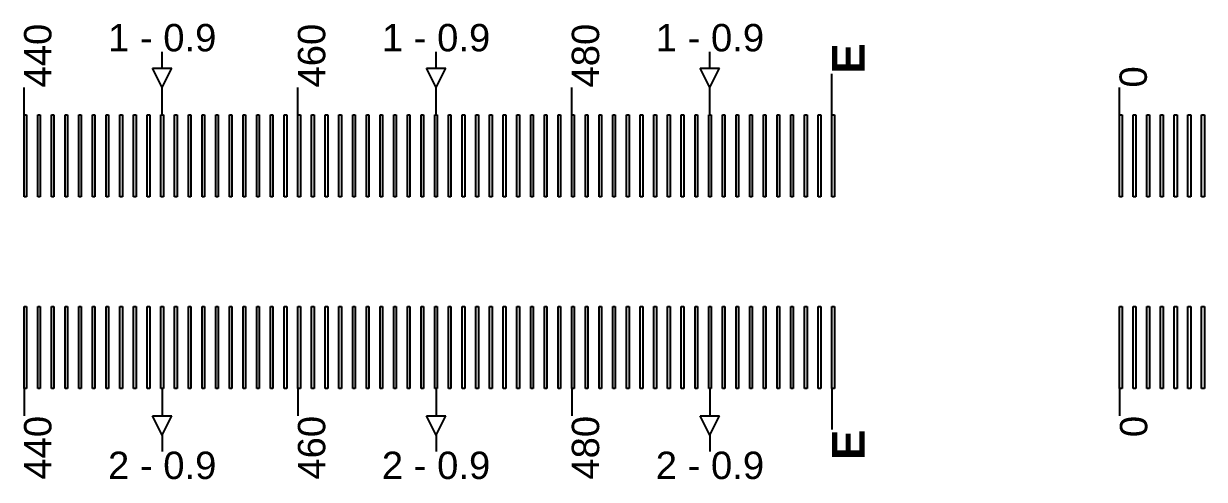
# Model space of a CAD drawing. Extents: x -119394 to 128420, y 74496 to 185496.
# Drawn here: x 11856.6 to 12287.8, y 157262.7 to 157429.2 of the extents above; entities that cross this region are included whole.
import ezdxf

# ---------------------------------------------------------------- set-up
doc = ezdxf.new("R2010")
doc.units = 13
doc.layers.add('CL - Label-1', color=120, linetype='Continuous')
doc.layers.add('CL - Label-2', color=132, linetype='Continuous')
doc.layers.add('CL - Sub-Micro', color=7, linetype='Continuous', true_color=0x47d1ff)
doc.styles.get("Standard").update_dxf_attribs({"font": 'arial.ttf'})

msp = doc.modelspace()

# ---------------------------------------------------------------- linework, layer by layer
for p, q in [((11907.24, 157412.94), (11907.24, 157418.94)), ((12007.24, 157412.94), (12007.24, 157418.94)), ((12107.24, 157412.94), (12107.24, 157418.94)), ((12151.79, 157395.86), (12151.79, 157410.86)), ((11856.79, 157395.86), (11856.79, 157405.86)), ((11907.24, 157395.86), (11907.24, 157405.86)), ((11956.79, 157395.86), (11956.79, 157405.86)), ((12007.24, 157395.86), (12007.24, 157405.86)), ((12056.79, 157395.86), (12056.79, 157405.86)), ((12107.24, 157395.86), (12107.24, 157405.86)), ((12256.79, 157395.86), (12256.79, 157405.86)), ((11856.79, 157295.86), (11856.79, 157285.86)), ((11907.24, 157295.86), (11907.24, 157285.86)), ((11956.79, 157295.86), (11956.79, 157285.86)), ((12007.24, 157295.86), (12007.24, 157285.86)), ((12056.79, 157295.86), (12056.79, 157285.86)), ((12107.24, 157295.86), (12107.24, 157285.86)), ((12151.79, 157295.86), (12151.79, 157280.86)), ((12256.79, 157295.86), (12256.79, 157285.86)), ((11907.24, 157278.79), (11907.24, 157272.79)), ((12007.24, 157278.79), (12007.24, 157272.79)), ((12107.24, 157278.79), (12107.24, 157272.79))]:
    msp.add_line(p, q)
at = {"layer": 'CL - Label-2'}
for p, q in [((11907.24, 157405.86), (11903.7, 157412.96)), ((11903.7, 157412.96), (11910.77, 157412.96)), ((11907.24, 157405.86), (11910.77, 157412.96)), ((12007.24, 157405.86), (12003.7, 157412.96)), ((12003.7, 157412.96), (12010.77, 157412.96)), ((12007.24, 157405.86), (12010.77, 157412.96)), ((12107.24, 157405.86), (12103.7, 157412.96)), ((12103.7, 157412.96), (12110.77, 157412.96)), ((12107.24, 157405.86), (12110.77, 157412.96)), ((11907.24, 157278.79), (11903.7, 157285.89)), ((11903.7, 157285.89), (11910.77, 157285.89)), ((11907.24, 157278.79), (11910.77, 157285.89)), ((12007.24, 157278.79), (12003.7, 157285.89)), ((12003.7, 157285.89), (12010.77, 157285.89)), ((12007.24, 157278.79), (12010.77, 157285.89)), ((12107.24, 157278.79), (12103.7, 157285.89)), ((12103.7, 157285.89), (12110.77, 157285.89)), ((12107.24, 157278.79), (12110.77, 157285.89))]:
    msp.add_line(p, q, dxfattribs=at)
at = {"layer": 'CL - Sub-Micro'}
for p, q in [((11856.79, 157395.86), (11857.69, 157395.86)), ((11856.79, 157365.86), (11856.79, 157395.86)), ((11857.69, 157395.86), (11857.69, 157365.86)), ((11861.79, 157395.86), (11862.69, 157395.86)), ((11861.79, 157365.86), (11861.79, 157395.86)), ((11862.69, 157395.86), (11862.69, 157365.86)), ((11866.79, 157395.86), (11867.69, 157395.86)), ((11866.79, 157365.86), (11866.79, 157395.86)), ((11867.69, 157395.86), (11867.69, 157365.86)), ((11871.79, 157395.86), (11872.69, 157395.86)), ((11871.79, 157365.86), (11871.79, 157395.86)), ((11872.69, 157395.86), (11872.69, 157365.86)), ((11876.79, 157395.86), (11877.69, 157395.86)), ((11876.79, 157365.86), (11876.79, 157395.86)), ((11877.69, 157395.86), (11877.69, 157365.86)), ((11881.79, 157395.86), (11882.69, 157395.86)), ((11881.79, 157365.86), (11881.79, 157395.86)), ((11882.69, 157395.86), (11882.69, 157365.86)), ((11886.79, 157395.86), (11887.69, 157395.86)), ((11886.79, 157365.86), (11886.79, 157395.86)), ((11887.69, 157395.86), (11887.69, 157365.86)), ((11891.79, 157395.86), (11892.69, 157395.86)), ((11891.79, 157365.86), (11891.79, 157395.86)), ((11892.69, 157395.86), (11892.69, 157365.86)), ((11896.79, 157395.86), (11897.69, 157395.86)), ((11896.79, 157365.86), (11896.79, 157395.86)), ((11897.69, 157395.86), (11897.69, 157365.86)), ((11901.79, 157395.86), (11902.69, 157395.86)), ((11901.79, 157365.86), (11901.79, 157395.86)), ((11902.69, 157395.86), (11902.69, 157365.86)), ((11906.79, 157395.86), (11907.69, 157395.86)), ((11906.79, 157365.86), (11906.79, 157395.86)), ((11907.69, 157395.86), (11907.69, 157365.86)), ((11911.79, 157395.86), (11912.69, 157395.86)), ((11911.79, 157365.86), (11911.79, 157395.86)), ((11912.69, 157395.86), (11912.69, 157365.86)), ((11916.79, 157395.86), (11917.69, 157395.86)), ((11916.79, 157365.86), (11916.79, 157395.86)), ((11917.69, 157395.86), (11917.69, 157365.86)), ((11921.79, 157395.86), (11922.69, 157395.86)), ((11921.79, 157365.86), (11921.79, 157395.86)), ((11922.69, 157395.86), (11922.69, 157365.86)), ((11926.79, 157395.86), (11927.69, 157395.86)), ((11926.79, 157365.86), (11926.79, 157395.86)), ((11927.69, 157395.86), (11927.69, 157365.86)), ((11931.79, 157395.86), (11932.69, 157395.86)), ((11931.79, 157365.86), (11931.79, 157395.86)), ((11932.69, 157395.86), (11932.69, 157365.86)), ((11936.79, 157395.86), (11937.69, 157395.86)), ((11936.79, 157365.86), (11936.79, 157395.86)), ((11937.69, 157395.86), (11937.69, 157365.86)), ((11941.79, 157395.86), (11942.69, 157395.86)), ((11941.79, 157365.86), (11941.79, 157395.86)), ((11942.69, 157395.86), (11942.69, 157365.86)), ((11946.79, 157395.86), (11947.69, 157395.86)), ((11946.79, 157365.86), (11946.79, 157395.86)), ((11947.69, 157395.86), (11947.69, 157365.86)), ((11951.79, 157395.86), (11952.69, 157395.86)), ((11951.79, 157365.86), (11951.79, 157395.86)), ((11952.69, 157395.86), (11952.69, 157365.86)), ((11956.79, 157395.86), (11957.69, 157395.86)), ((11956.79, 157365.86), (11956.79, 157395.86)), ((11957.69, 157395.86), (11957.69, 157365.86)), ((11961.79, 157395.86), (11962.69, 157395.86)), ((11961.79, 157365.86), (11961.79, 157395.86)), ((11962.69, 157395.86), (11962.69, 157365.86)), ((11966.79, 157395.86), (11967.69, 157395.86)), ((11966.79, 157365.86), (11966.79, 157395.86)), ((11967.69, 157395.86), (11967.69, 157365.86)), ((11971.79, 157395.86), (11972.69, 157395.86)), ((11971.79, 157365.86), (11971.79, 157395.86)), ((11972.69, 157395.86), (11972.69, 157365.86)), ((11976.79, 157395.86), (11977.69, 157395.86)), ((11976.79, 157365.86), (11976.79, 157395.86)), ((11977.69, 157395.86), (11977.69, 157365.86)), ((11981.79, 157395.86), (11982.69, 157395.86)), ((11981.79, 157365.86), (11981.79, 157395.86)), ((11982.69, 157395.86), (11982.69, 157365.86)), ((11986.79, 157395.86), (11987.69, 157395.86)), ((11986.79, 157365.86), (11986.79, 157395.86)), ((11987.69, 157395.86), (11987.69, 157365.86)), ((11991.79, 157395.86), (11992.69, 157395.86)), ((11991.79, 157365.86), (11991.79, 157395.86)), ((11992.69, 157395.86), (11992.69, 157365.86)), ((11996.79, 157395.86), (11997.69, 157395.86)), ((11996.79, 157365.86), (11996.79, 157395.86)), ((11997.69, 157395.86), (11997.69, 157365.86)), ((12001.79, 157395.86), (12002.69, 157395.86)), ((12001.79, 157365.86), (12001.79, 157395.86)), ((12002.69, 157395.86), (12002.69, 157365.86)), ((12006.79, 157395.86), (12007.69, 157395.86)), ((12006.79, 157365.86), (12006.79, 157395.86)), ((12007.69, 157395.86), (12007.69, 157365.86)), ((12011.79, 157395.86), (12012.69, 157395.86)), ((12011.79, 157365.86), (12011.79, 157395.86)), ((12012.69, 157395.86), (12012.69, 157365.86)), ((12016.79, 157395.86), (12017.69, 157395.86)), ((12016.79, 157365.86), (12016.79, 157395.86)), ((12017.69, 157395.86), (12017.69, 157365.86)), ((12021.79, 157395.86), (12022.69, 157395.86)), ((12021.79, 157365.86), (12021.79, 157395.86)), ((12022.69, 157395.86), (12022.69, 157365.86)), ((12026.79, 157395.86), (12027.69, 157395.86)), ((12026.79, 157365.86), (12026.79, 157395.86)), ((12027.69, 157395.86), (12027.69, 157365.86)), ((12031.79, 157395.86), (12032.69, 157395.86)), ((12031.79, 157365.86), (12031.79, 157395.86)), ((12032.69, 157395.86), (12032.69, 157365.86)), ((12036.79, 157395.86), (12037.69, 157395.86)), ((12036.79, 157365.86), (12036.79, 157395.86)), ((12037.69, 157395.86), (12037.69, 157365.86)), ((12041.79, 157395.86), (12042.69, 157395.86)), ((12041.79, 157365.86), (12041.79, 157395.86)), ((12042.69, 157395.86), (12042.69, 157365.86)), ((12046.79, 157395.86), (12047.69, 157395.86)), ((12046.79, 157365.86), (12046.79, 157395.86)), ((12047.69, 157395.86), (12047.69, 157365.86)), ((12051.79, 157395.86), (12052.69, 157395.86)), ((12051.79, 157365.86), (12051.79, 157395.86)), ((12052.69, 157395.86), (12052.69, 157365.86)), ((12056.79, 157395.86), (12057.69, 157395.86)), ((12056.79, 157365.86), (12056.79, 157395.86)), ((12057.69, 157395.86), (12057.69, 157365.86)), ((12061.79, 157395.86), (12062.69, 157395.86)), ((12061.79, 157365.86), (12061.79, 157395.86)), ((12062.69, 157395.86), (12062.69, 157365.86)), ((12066.79, 157395.86), (12067.69, 157395.86)), ((12066.79, 157365.86), (12066.79, 157395.86)), ((12067.69, 157395.86), (12067.69, 157365.86)), ((12071.79, 157395.86), (12072.69, 157395.86)), ((12071.79, 157365.86), (12071.79, 157395.86)), ((12072.69, 157395.86), (12072.69, 157365.86)), ((12076.79, 157395.86), (12077.69, 157395.86)), ((12076.79, 157365.86), (12076.79, 157395.86)), ((12077.69, 157395.86), (12077.69, 157365.86)), ((12081.79, 157395.86), (12082.69, 157395.86)), ((12081.79, 157365.86), (12081.79, 157395.86)), ((12082.69, 157395.86), (12082.69, 157365.86)), ((12086.79, 157395.86), (12087.69, 157395.86)), ((12086.79, 157365.86), (12086.79, 157395.86)), ((12087.69, 157395.86), (12087.69, 157365.86)), ((12091.79, 157395.86), (12092.69, 157395.86)), ((12091.79, 157365.86), (12091.79, 157395.86)), ((12092.69, 157395.86), (12092.69, 157365.86)), ((12096.79, 157395.86), (12097.69, 157395.86)), ((12096.79, 157365.86), (12096.79, 157395.86)), ((12097.69, 157395.86), (12097.69, 157365.86)), ((12101.79, 157395.86), (12102.69, 157395.86)), ((12101.79, 157365.86), (12101.79, 157395.86)), ((12102.69, 157395.86), (12102.69, 157365.86)), ((12106.79, 157395.86), (12107.69, 157395.86)), ((12106.79, 157365.86), (12106.79, 157395.86)), ((12107.69, 157395.86), (12107.69, 157365.86)), ((12111.79, 157395.86), (12112.69, 157395.86)), ((12111.79, 157365.86), (12111.79, 157395.86)), ((12112.69, 157395.86), (12112.69, 157365.86)), ((12116.79, 157395.86), (12117.69, 157395.86)), ((12116.79, 157365.86), (12116.79, 157395.86)), ((12117.69, 157395.86), (12117.69, 157365.86)), ((12121.79, 157395.86), (12122.69, 157395.86)), ((12121.79, 157365.86), (12121.79, 157395.86)), ((12122.69, 157395.86), (12122.69, 157365.86)), ((12126.79, 157395.86), (12127.69, 157395.86)), ((12126.79, 157365.86), (12126.79, 157395.86)), ((12127.69, 157395.86), (12127.69, 157365.86)), ((12131.79, 157395.86), (12132.69, 157395.86)), ((12131.79, 157365.86), (12131.79, 157395.86)), ((12132.69, 157395.86), (12132.69, 157365.86)), ((12136.79, 157395.86), (12137.69, 157395.86)), ((12136.79, 157365.86), (12136.79, 157395.86)), ((12137.69, 157395.86), (12137.69, 157365.86)), ((12141.79, 157395.86), (12142.69, 157395.86)), ((12141.79, 157365.86), (12141.79, 157395.86)), ((12142.69, 157395.86), (12142.69, 157365.86)), ((12146.79, 157395.86), (12147.69, 157395.86)), ((12146.79, 157365.86), (12146.79, 157395.86)), ((12147.69, 157395.86), (12147.69, 157365.86)), ((12151.79, 157395.86), (12152.69, 157395.86)), ((12151.79, 157365.86), (12151.79, 157395.86)), ((12152.69, 157395.86), (12152.69, 157365.86)), ((12256.79, 157395.86), (12257.79, 157395.86)), ((12256.79, 157365.86), (12256.79, 157395.86)), ((12257.79, 157395.86), (12257.79, 157365.86)), ((12261.79, 157395.86), (12262.79, 157395.86)), ((12261.79, 157365.86), (12261.79, 157395.86)), ((12262.79, 157395.86), (12262.79, 157365.86)), ((12266.79, 157395.86), (12267.79, 157395.86)), ((12266.79, 157365.86), (12266.79, 157395.86)), ((12267.79, 157395.86), (12267.79, 157365.86)), ((12271.79, 157395.86), (12272.79, 157395.86)), ((12271.79, 157365.86), (12271.79, 157395.86)), ((12272.79, 157395.86), (12272.79, 157365.86)), ((12276.79, 157395.86), (12277.79, 157395.86)), ((12276.79, 157365.86), (12276.79, 157395.86)), ((12277.79, 157395.86), (12277.79, 157365.86)), ((12281.79, 157395.86), (12282.79, 157395.86)), ((12281.79, 157365.86), (12281.79, 157395.86)), ((12282.79, 157395.86), (12282.79, 157365.86)), ((12286.79, 157395.86), (12287.79, 157395.86)), ((12286.79, 157365.86), (12286.79, 157395.86)), ((12287.79, 157395.86), (12287.79, 157365.86)), ((11857.69, 157365.86), (11856.79, 157365.86)), ((11862.69, 157365.86), (11861.79, 157365.86)), ((11867.69, 157365.86), (11866.79, 157365.86)), ((11872.69, 157365.86), (11871.79, 157365.86)), ((11877.69, 157365.86), (11876.79, 157365.86)), ((11882.69, 157365.86), (11881.79, 157365.86)), ((11887.69, 157365.86), (11886.79, 157365.86)), ((11892.69, 157365.86), (11891.79, 157365.86)), ((11897.69, 157365.86), (11896.79, 157365.86)), ((11902.69, 157365.86), (11901.79, 157365.86)), ((11907.69, 157365.86), (11906.79, 157365.86)), ((11912.69, 157365.86), (11911.79, 157365.86)), ((11917.69, 157365.86), (11916.79, 157365.86)), ((11922.69, 157365.86), (11921.79, 157365.86)), ((11927.69, 157365.86), (11926.79, 157365.86)), ((11932.69, 157365.86), (11931.79, 157365.86)), ((11937.69, 157365.86), (11936.79, 157365.86)), ((11942.69, 157365.86), (11941.79, 157365.86)), ((11947.69, 157365.86), (11946.79, 157365.86)), ((11952.69, 157365.86), (11951.79, 157365.86)), ((11957.69, 157365.86), (11956.79, 157365.86)), ((11962.69, 157365.86), (11961.79, 157365.86)), ((11967.69, 157365.86), (11966.79, 157365.86)), ((11972.69, 157365.86), (11971.79, 157365.86)), ((11977.69, 157365.86), (11976.79, 157365.86)), ((11982.69, 157365.86), (11981.79, 157365.86)), ((11987.69, 157365.86), (11986.79, 157365.86)), ((11992.69, 157365.86), (11991.79, 157365.86)), ((11997.69, 157365.86), (11996.79, 157365.86)), ((12002.69, 157365.86), (12001.79, 157365.86)), ((12007.69, 157365.86), (12006.79, 157365.86)), ((12012.69, 157365.86), (12011.79, 157365.86)), ((12017.69, 157365.86), (12016.79, 157365.86)), ((12022.69, 157365.86), (12021.79, 157365.86)), ((12027.69, 157365.86), (12026.79, 157365.86)), ((12032.69, 157365.86), (12031.79, 157365.86)), ((12037.69, 157365.86), (12036.79, 157365.86)), ((12042.69, 157365.86), (12041.79, 157365.86)), ((12047.69, 157365.86), (12046.79, 157365.86)), ((12052.69, 157365.86), (12051.79, 157365.86)), ((12057.69, 157365.86), (12056.79, 157365.86)), ((12062.69, 157365.86), (12061.79, 157365.86)), ((12067.69, 157365.86), (12066.79, 157365.86)), ((12072.69, 157365.86), (12071.79, 157365.86)), ((12077.69, 157365.86), (12076.79, 157365.86)), ((12082.69, 157365.86), (12081.79, 157365.86)), ((12087.69, 157365.86), (12086.79, 157365.86)), ((12092.69, 157365.86), (12091.79, 157365.86)), ((12097.69, 157365.86), (12096.79, 157365.86)), ((12102.69, 157365.86), (12101.79, 157365.86)), ((12107.69, 157365.86), (12106.79, 157365.86)), ((12112.69, 157365.86), (12111.79, 157365.86)), ((12117.69, 157365.86), (12116.79, 157365.86)), ((12122.69, 157365.86), (12121.79, 157365.86)), ((12127.69, 157365.86), (12126.79, 157365.86)), ((12132.69, 157365.86), (12131.79, 157365.86)), ((12137.69, 157365.86), (12136.79, 157365.86)), ((12142.69, 157365.86), (12141.79, 157365.86)), ((12147.69, 157365.86), (12146.79, 157365.86)), ((12152.69, 157365.86), (12151.79, 157365.86)), ((12257.79, 157365.86), (12256.79, 157365.86)), ((12262.79, 157365.86), (12261.79, 157365.86)), ((12267.79, 157365.86), (12266.79, 157365.86)), ((12272.79, 157365.86), (12271.79, 157365.86)), ((12277.79, 157365.86), (12276.79, 157365.86)), ((12282.79, 157365.86), (12281.79, 157365.86)), ((12287.79, 157365.86), (12286.79, 157365.86)), ((11856.79, 157325.86), (11857.69, 157325.86)), ((11856.79, 157295.86), (11856.79, 157325.86)), ((11857.69, 157325.86), (11857.69, 157295.86)), ((11861.79, 157325.86), (11862.69, 157325.86)), ((11861.79, 157295.86), (11861.79, 157325.86)), ((11862.69, 157325.86), (11862.69, 157295.86)), ((11866.79, 157325.86), (11867.69, 157325.86)), ((11866.79, 157295.86), (11866.79, 157325.86)), ((11867.69, 157325.86), (11867.69, 157295.86)), ((11871.79, 157325.86), (11872.69, 157325.86)), ((11871.79, 157295.86), (11871.79, 157325.86)), ((11872.69, 157325.86), (11872.69, 157295.86)), ((11876.79, 157325.86), (11877.69, 157325.86)), ((11876.79, 157295.86), (11876.79, 157325.86)), ((11877.69, 157325.86), (11877.69, 157295.86)), ((11881.79, 157325.86), (11882.69, 157325.86)), ((11881.79, 157295.86), (11881.79, 157325.86)), ((11882.69, 157325.86), (11882.69, 157295.86)), ((11886.79, 157325.86), (11887.69, 157325.86)), ((11886.79, 157295.86), (11886.79, 157325.86)), ((11887.69, 157325.86), (11887.69, 157295.86)), ((11891.79, 157325.86), (11892.69, 157325.86)), ((11891.79, 157295.86), (11891.79, 157325.86)), ((11892.69, 157325.86), (11892.69, 157295.86)), ((11896.79, 157325.86), (11897.69, 157325.86)), ((11896.79, 157295.86), (11896.79, 157325.86)), ((11897.69, 157325.86), (11897.69, 157295.86)), ((11901.79, 157325.86), (11902.69, 157325.86)), ((11901.79, 157295.86), (11901.79, 157325.86)), ((11902.69, 157325.86), (11902.69, 157295.86)), ((11906.79, 157325.86), (11907.69, 157325.86)), ((11906.79, 157295.86), (11906.79, 157325.86)), ((11907.69, 157325.86), (11907.69, 157295.86)), ((11911.79, 157325.86), (11912.69, 157325.86)), ((11911.79, 157295.86), (11911.79, 157325.86)), ((11912.69, 157325.86), (11912.69, 157295.86)), ((11916.79, 157325.86), (11917.69, 157325.86)), ((11916.79, 157295.86), (11916.79, 157325.86)), ((11917.69, 157325.86), (11917.69, 157295.86)), ((11921.79, 157325.86), (11922.69, 157325.86)), ((11921.79, 157295.86), (11921.79, 157325.86)), ((11922.69, 157325.86), (11922.69, 157295.86)), ((11926.79, 157325.86), (11927.69, 157325.86)), ((11926.79, 157295.86), (11926.79, 157325.86)), ((11927.69, 157325.86), (11927.69, 157295.86)), ((11931.79, 157325.86), (11932.69, 157325.86)), ((11931.79, 157295.86), (11931.79, 157325.86)), ((11932.69, 157325.86), (11932.69, 157295.86)), ((11936.79, 157325.86), (11937.69, 157325.86)), ((11936.79, 157295.86), (11936.79, 157325.86)), ((11937.69, 157325.86), (11937.69, 157295.86)), ((11941.79, 157325.86), (11942.69, 157325.86)), ((11941.79, 157295.86), (11941.79, 157325.86)), ((11942.69, 157325.86), (11942.69, 157295.86)), ((11946.79, 157325.86), (11947.69, 157325.86)), ((11946.79, 157295.86), (11946.79, 157325.86)), ((11947.69, 157325.86), (11947.69, 157295.86)), ((11951.79, 157325.86), (11952.69, 157325.86)), ((11951.79, 157295.86), (11951.79, 157325.86)), ((11952.69, 157325.86), (11952.69, 157295.86)), ((11956.79, 157325.86), (11957.69, 157325.86)), ((11956.79, 157295.86), (11956.79, 157325.86)), ((11957.69, 157325.86), (11957.69, 157295.86)), ((11961.79, 157325.86), (11962.69, 157325.86)), ((11961.79, 157295.86), (11961.79, 157325.86)), ((11962.69, 157325.86), (11962.69, 157295.86)), ((11966.79, 157325.86), (11967.69, 157325.86)), ((11966.79, 157295.86), (11966.79, 157325.86)), ((11967.69, 157325.86), (11967.69, 157295.86)), ((11971.79, 157325.86), (11972.69, 157325.86)), ((11971.79, 157295.86), (11971.79, 157325.86)), ((11972.69, 157325.86), (11972.69, 157295.86)), ((11976.79, 157325.86), (11977.69, 157325.86)), ((11976.79, 157295.86), (11976.79, 157325.86)), ((11977.69, 157325.86), (11977.69, 157295.86)), ((11981.79, 157325.86), (11982.69, 157325.86)), ((11981.79, 157295.86), (11981.79, 157325.86)), ((11982.69, 157325.86), (11982.69, 157295.86)), ((11986.79, 157325.86), (11987.69, 157325.86)), ((11986.79, 157295.86), (11986.79, 157325.86)), ((11987.69, 157325.86), (11987.69, 157295.86)), ((11991.79, 157325.86), (11992.69, 157325.86)), ((11991.79, 157295.86), (11991.79, 157325.86)), ((11992.69, 157325.86), (11992.69, 157295.86)), ((11996.79, 157325.86), (11997.69, 157325.86)), ((11996.79, 157295.86), (11996.79, 157325.86)), ((11997.69, 157325.86), (11997.69, 157295.86)), ((12001.79, 157325.86), (12002.69, 157325.86)), ((12001.79, 157295.86), (12001.79, 157325.86)), ((12002.69, 157325.86), (12002.69, 157295.86)), ((12006.79, 157325.86), (12007.69, 157325.86)), ((12006.79, 157295.86), (12006.79, 157325.86)), ((12007.69, 157325.86), (12007.69, 157295.86)), ((12011.79, 157325.86), (12012.69, 157325.86)), ((12011.79, 157295.86), (12011.79, 157325.86)), ((12012.69, 157325.86), (12012.69, 157295.86)), ((12016.79, 157325.86), (12017.69, 157325.86)), ((12016.79, 157295.86), (12016.79, 157325.86)), ((12017.69, 157325.86), (12017.69, 157295.86)), ((12021.79, 157325.86), (12022.69, 157325.86)), ((12021.79, 157295.86), (12021.79, 157325.86)), ((12022.69, 157325.86), (12022.69, 157295.86)), ((12026.79, 157325.86), (12027.69, 157325.86)), ((12026.79, 157295.86), (12026.79, 157325.86)), ((12027.69, 157325.86), (12027.69, 157295.86)), ((12031.79, 157325.86), (12032.69, 157325.86)), ((12031.79, 157295.86), (12031.79, 157325.86)), ((12032.69, 157325.86), (12032.69, 157295.86)), ((12036.79, 157325.86), (12037.69, 157325.86)), ((12036.79, 157295.86), (12036.79, 157325.86)), ((12037.69, 157325.86), (12037.69, 157295.86)), ((12041.79, 157325.86), (12042.69, 157325.86)), ((12041.79, 157295.86), (12041.79, 157325.86)), ((12042.69, 157325.86), (12042.69, 157295.86)), ((12046.79, 157325.86), (12047.69, 157325.86)), ((12046.79, 157295.86), (12046.79, 157325.86)), ((12047.69, 157325.86), (12047.69, 157295.86)), ((12051.79, 157325.86), (12052.69, 157325.86)), ((12051.79, 157295.86), (12051.79, 157325.86)), ((12052.69, 157325.86), (12052.69, 157295.86)), ((12056.79, 157325.86), (12057.69, 157325.86)), ((12056.79, 157295.86), (12056.79, 157325.86)), ((12057.69, 157325.86), (12057.69, 157295.86)), ((12061.79, 157325.86), (12062.69, 157325.86)), ((12061.79, 157295.86), (12061.79, 157325.86)), ((12062.69, 157325.86), (12062.69, 157295.86)), ((12066.79, 157325.86), (12067.69, 157325.86)), ((12066.79, 157295.86), (12066.79, 157325.86)), ((12067.69, 157325.86), (12067.69, 157295.86)), ((12071.79, 157325.86), (12072.69, 157325.86)), ((12071.79, 157295.86), (12071.79, 157325.86)), ((12072.69, 157325.86), (12072.69, 157295.86)), ((12076.79, 157325.86), (12077.69, 157325.86)), ((12076.79, 157295.86), (12076.79, 157325.86)), ((12077.69, 157325.86), (12077.69, 157295.86)), ((12081.79, 157325.86), (12082.69, 157325.86)), ((12081.79, 157295.86), (12081.79, 157325.86)), ((12082.69, 157325.86), (12082.69, 157295.86)), ((12086.79, 157325.86), (12087.69, 157325.86)), ((12086.79, 157295.86), (12086.79, 157325.86)), ((12087.69, 157325.86), (12087.69, 157295.86)), ((12091.79, 157325.86), (12092.69, 157325.86)), ((12091.79, 157295.86), (12091.79, 157325.86)), ((12092.69, 157325.86), (12092.69, 157295.86)), ((12096.79, 157325.86), (12097.69, 157325.86)), ((12096.79, 157295.86), (12096.79, 157325.86)), ((12097.69, 157325.86), (12097.69, 157295.86)), ((12101.79, 157325.86), (12102.69, 157325.86)), ((12101.79, 157295.86), (12101.79, 157325.86)), ((12102.69, 157325.86), (12102.69, 157295.86)), ((12106.79, 157325.86), (12107.69, 157325.86)), ((12106.79, 157295.86), (12106.79, 157325.86)), ((12107.69, 157325.86), (12107.69, 157295.86)), ((12111.79, 157325.86), (12112.69, 157325.86)), ((12111.79, 157295.86), (12111.79, 157325.86)), ((12112.69, 157325.86), (12112.69, 157295.86)), ((12116.79, 157325.86), (12117.69, 157325.86)), ((12116.79, 157295.86), (12116.79, 157325.86)), ((12117.69, 157325.86), (12117.69, 157295.86)), ((12121.79, 157325.86), (12122.69, 157325.86)), ((12121.79, 157295.86), (12121.79, 157325.86)), ((12122.69, 157325.86), (12122.69, 157295.86)), ((12126.79, 157325.86), (12127.69, 157325.86)), ((12126.79, 157295.86), (12126.79, 157325.86)), ((12127.69, 157325.86), (12127.69, 157295.86)), ((12131.79, 157325.86), (12132.69, 157325.86)), ((12131.79, 157295.86), (12131.79, 157325.86)), ((12132.69, 157325.86), (12132.69, 157295.86)), ((12136.79, 157325.86), (12137.69, 157325.86)), ((12136.79, 157295.86), (12136.79, 157325.86)), ((12137.69, 157325.86), (12137.69, 157295.86)), ((12141.79, 157325.86), (12142.69, 157325.86)), ((12141.79, 157295.86), (12141.79, 157325.86)), ((12142.69, 157325.86), (12142.69, 157295.86)), ((12146.79, 157325.86), (12147.69, 157325.86)), ((12146.79, 157295.86), (12146.79, 157325.86)), ((12147.69, 157325.86), (12147.69, 157295.86)), ((12151.79, 157325.86), (12152.69, 157325.86)), ((12151.79, 157295.86), (12151.79, 157325.86)), ((12152.69, 157325.86), (12152.69, 157295.86)), ((12256.79, 157325.86), (12257.79, 157325.86)), ((12256.79, 157295.86), (12256.79, 157325.86)), ((12257.79, 157325.86), (12257.79, 157295.86)), ((12261.79, 157325.86), (12262.79, 157325.86)), ((12261.79, 157295.86), (12261.79, 157325.86)), ((12262.79, 157325.86), (12262.79, 157295.86)), ((12266.79, 157325.86), (12267.79, 157325.86)), ((12266.79, 157295.86), (12266.79, 157325.86)), ((12267.79, 157325.86), (12267.79, 157295.86)), ((12271.79, 157325.86), (12272.79, 157325.86)), ((12271.79, 157295.86), (12271.79, 157325.86)), ((12272.79, 157325.86), (12272.79, 157295.86)), ((12276.79, 157325.86), (12277.79, 157325.86)), ((12276.79, 157295.86), (12276.79, 157325.86)), ((12277.79, 157325.86), (12277.79, 157295.86)), ((12281.79, 157325.86), (12282.79, 157325.86)), ((12281.79, 157295.86), (12281.79, 157325.86)), ((12282.79, 157325.86), (12282.79, 157295.86)), ((12286.79, 157325.86), (12287.79, 157325.86)), ((12286.79, 157295.86), (12286.79, 157325.86)), ((12287.79, 157325.86), (12287.79, 157295.86)), ((11857.69, 157295.86), (11856.79, 157295.86)), ((11862.69, 157295.86), (11861.79, 157295.86)), ((11867.69, 157295.86), (11866.79, 157295.86)), ((11872.69, 157295.86), (11871.79, 157295.86)), ((11877.69, 157295.86), (11876.79, 157295.86)), ((11882.69, 157295.86), (11881.79, 157295.86)), ((11887.69, 157295.86), (11886.79, 157295.86)), ((11892.69, 157295.86), (11891.79, 157295.86)), ((11897.69, 157295.86), (11896.79, 157295.86)), ((11902.69, 157295.86), (11901.79, 157295.86)), ((11907.69, 157295.86), (11906.79, 157295.86)), ((11912.69, 157295.86), (11911.79, 157295.86)), ((11917.69, 157295.86), (11916.79, 157295.86)), ((11922.69, 157295.86), (11921.79, 157295.86)), ((11927.69, 157295.86), (11926.79, 157295.86)), ((11932.69, 157295.86), (11931.79, 157295.86)), ((11937.69, 157295.86), (11936.79, 157295.86)), ((11942.69, 157295.86), (11941.79, 157295.86)), ((11947.69, 157295.86), (11946.79, 157295.86)), ((11952.69, 157295.86), (11951.79, 157295.86)), ((11957.69, 157295.86), (11956.79, 157295.86)), ((11962.69, 157295.86), (11961.79, 157295.86)), ((11967.69, 157295.86), (11966.79, 157295.86)), ((11972.69, 157295.86), (11971.79, 157295.86)), ((11977.69, 157295.86), (11976.79, 157295.86)), ((11982.69, 157295.86), (11981.79, 157295.86)), ((11987.69, 157295.86), (11986.79, 157295.86)), ((11992.69, 157295.86), (11991.79, 157295.86)), ((11997.69, 157295.86), (11996.79, 157295.86)), ((12002.69, 157295.86), (12001.79, 157295.86)), ((12007.69, 157295.86), (12006.79, 157295.86)), ((12012.69, 157295.86), (12011.79, 157295.86)), ((12017.69, 157295.86), (12016.79, 157295.86)), ((12022.69, 157295.86), (12021.79, 157295.86)), ((12027.69, 157295.86), (12026.79, 157295.86)), ((12032.69, 157295.86), (12031.79, 157295.86)), ((12037.69, 157295.86), (12036.79, 157295.86)), ((12042.69, 157295.86), (12041.79, 157295.86)), ((12047.69, 157295.86), (12046.79, 157295.86)), ((12052.69, 157295.86), (12051.79, 157295.86)), ((12057.69, 157295.86), (12056.79, 157295.86)), ((12062.69, 157295.86), (12061.79, 157295.86)), ((12067.69, 157295.86), (12066.79, 157295.86)), ((12072.69, 157295.86), (12071.79, 157295.86)), ((12077.69, 157295.86), (12076.79, 157295.86)), ((12082.69, 157295.86), (12081.79, 157295.86)), ((12087.69, 157295.86), (12086.79, 157295.86)), ((12092.69, 157295.86), (12091.79, 157295.86)), ((12097.69, 157295.86), (12096.79, 157295.86)), ((12102.69, 157295.86), (12101.79, 157295.86)), ((12107.69, 157295.86), (12106.79, 157295.86)), ((12112.69, 157295.86), (12111.79, 157295.86)), ((12117.69, 157295.86), (12116.79, 157295.86)), ((12122.69, 157295.86), (12121.79, 157295.86)), ((12127.69, 157295.86), (12126.79, 157295.86)), ((12132.69, 157295.86), (12131.79, 157295.86)), ((12137.69, 157295.86), (12136.79, 157295.86)), ((12142.69, 157295.86), (12141.79, 157295.86)), ((12147.69, 157295.86), (12146.79, 157295.86)), ((12152.69, 157295.86), (12151.79, 157295.86)), ((12257.79, 157295.86), (12256.79, 157295.86)), ((12262.79, 157295.86), (12261.79, 157295.86)), ((12267.79, 157295.86), (12266.79, 157295.86)), ((12272.79, 157295.86), (12271.79, 157295.86)), ((12277.79, 157295.86), (12276.79, 157295.86)), ((12282.79, 157295.86), (12281.79, 157295.86)), ((12287.79, 157295.86), (12286.79, 157295.86))]:
    msp.add_line(p, q, dxfattribs=at)

# ---------------------------------------------------------------- texts
at = {"layer": 'CL - Label-1'}
for s, width, heights, insert, char_height, attachment_point, rotation in [('440', 21.565, [8.55], (11856.79, 157405.86), 10, 1, 90), ('460', 21.565, [8.55], (11956.79, 157405.86), 10, 1, 90), ('480', 21.565, [8.55], (12056.79, 157405.86), 10, 1, 90), ('{\\fArial|b1|i0|c0|p34;E}', 33.3178, [8.18], (12151.79, 157410.86), 12, 1, 90), ('0', 21.565, [8.55], (12256.79, 157405.86), 10, 1, 90), ('440', 21.565, [8.55], (11856.79, 157285.86), 10, 3, 90), ('460', 21.565, [8.55], (11956.79, 157285.86), 10, 3, 90), ('480', 21.565, [8.55], (12056.79, 157285.86), 10, 3, 90), ('0', 21.565, [8.55], (12256.79, 157285.86), 10, 7, 270), ('{\\fArial|b1|i0|c0|p34;E}', 33.3178, [8.18], (12151.79, 157280.86), 12, 3, 90)]:
    msp.add_mtext_dynamic_manual_height_columns(s, width=width, gutter_width=12.5, heights=heights, dxfattribs=dict(at, insert=insert, char_height=char_height, attachment_point=attachment_point, rotation=rotation))
at = {"layer": 'CL - Label-2', "char_height": 10}
for s, insert, attachment_point in [('1 - 0.9', (11907.24, 157418.94), 8), ('1 - 0.9', (12007.24, 157418.94), 8), ('1 - 0.9', (12107.24, 157418.94), 8), ('2 - 0.9', (11907.24, 157272.79), 2), ('2 - 0.9', (12007.24, 157272.79), 2), ('2 - 0.9', (12107.24, 157272.79), 2)]:
    msp.add_mtext_dynamic_manual_height_columns(s, width=52.3045, gutter_width=12.5, heights=[18.11], dxfattribs=dict(at, insert=insert, attachment_point=attachment_point))

doc.saveas('drawing.dxf')
